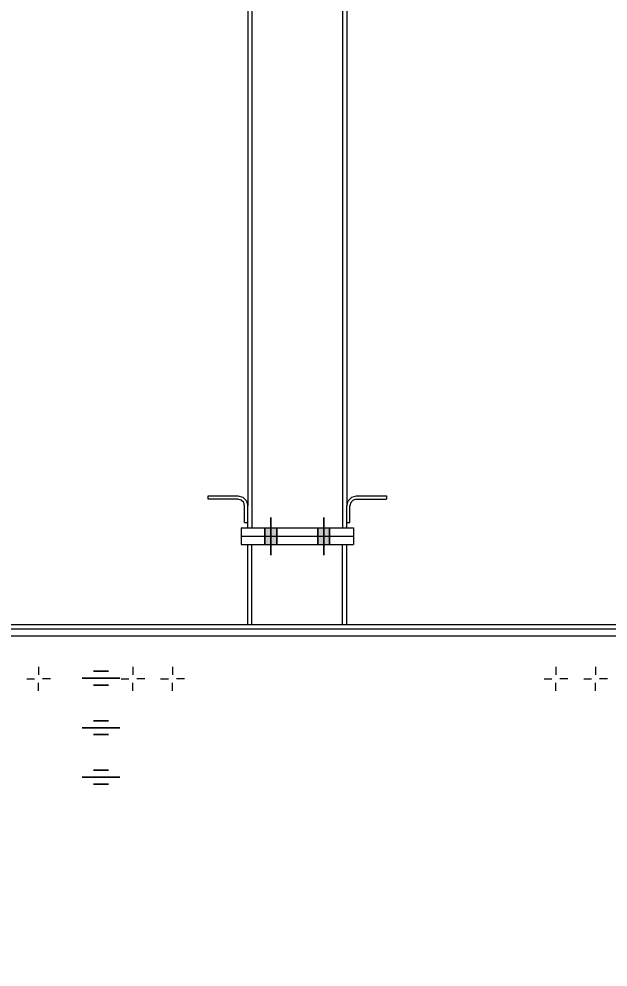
# Model space of a CAD drawing. Header units: millimetres. Extents: x 2 to 845, y 5 to 599.
# Drawn here: x 144.32 to 166.62, y 463.25 to 499.15 of the extents above; entities that cross this region are included whole.
import ezdxf

# ---------------------------------------------------------------- set-up
doc = ezdxf.new("R2010")
doc.units = ezdxf.units.MM
doc.linetypes.add('XKITLINE00', pattern=[0])
doc.linetypes.add('XKITLINE02', pattern=[4, 2, -2])
for name, color, linetype, lineweight in [('Marca da peça', 2, 'Continuous', 0), ('Marca do parafuso', 4, 'Continuous', 0), ('Parafuso', 3, 'Continuous', 0), ('Peça', 2, 'Continuous', 0)]:
    doc.layers.add(name, color=color, linetype=linetype, lineweight=lineweight)
doc.styles.add('ROMANS', font='ROMANS__.TTF')

# ---------------------------------------------------------------- blocks, each defined once
blk = doc.blocks.new('*A909')
at = {"layer": 'Peça', "color": 1, "linetype": 'XKITLINE00', "lineweight": 0}
for p, q in [((142.481, 476.064), (142.481, 476.222)), ((142.481, 476.222), (167.231, 476.222)), ((167.231, 476.064), (167.231, 476.222)), ((142.481, 476.064), (167.231, 476.064))]:
    blk.add_line(p, q, dxfattribs=at)
blk = doc.blocks.new('*A910')
at = {"layer": 'Parafuso', "color": 7, "linetype": 'XKITLINE00', "lineweight": 0}
for p, q in [((164.649, 474.614), (164.649, 474.315)), ((166.149, 474.614), (166.149, 474.315)), ((164.199, 474.164), (164.498, 474.164)), ((164.649, 473.714), (164.649, 474.014)), ((165.099, 474.164), (164.799, 474.164)), ((165.699, 474.164), (165.998, 474.164)), ((166.149, 473.714), (166.149, 474.014)), ((166.599, 474.164), (166.299, 474.164))]:
    blk.add_line(p, q, dxfattribs=at)
blk = doc.blocks.new('*A957')
at = {"layer": 'Peça', "color": 1, "linetype": 'XKITLINE00', "lineweight": 0}
blk.add_line((95.456, 475.792), (213.106, 475.792), dxfattribs=at)
blk = doc.blocks.new('*A965')
at = {"layer": 'Peça', "color": 1, "linetype": 'XKITLINE00', "lineweight": 0}
for p, q in [((152.981, 507.739), (152.981, 480.719)), ((152.981, 507.739), (153.139, 507.739)), ((153.139, 507.739), (153.139, 479.877)), ((156.574, 507.739), (153.139, 507.739)), ((156.574, 507.739), (156.574, 479.877)), ((156.731, 507.739), (156.574, 507.739)), ((156.731, 507.739), (156.731, 480.719)), ((152.981, 507.239), (153.139, 507.239)), ((156.574, 507.239), (156.731, 507.239)), ((152.981, 479.877), (152.981, 480.089)), ((156.731, 479.877), (156.731, 480.089))]:
    blk.add_line(p, q, dxfattribs=at)
blk = doc.blocks.new('*A966')
at = {"layer": 'Parafuso', "color": 7, "linetype": 'XKITLINE02', "lineweight": 0}
for p, q in [((153.856, 478.851), (153.856, 480.278)), ((155.856, 478.851), (155.856, 480.278)), ((153.631, 479.564), (153.631, 479.877)), ((154.081, 479.564), (154.081, 479.877)), ((155.631, 479.564), (155.631, 479.877)), ((156.081, 479.564), (156.081, 479.877)), ((153.631, 479.252), (153.631, 479.564)), ((154.081, 479.252), (154.081, 479.564)), ((155.631, 479.252), (155.631, 479.564)), ((156.081, 479.252), (156.081, 479.564))]:
    blk.add_line(p, q, dxfattribs=at)
blk = doc.blocks.new('*A967')
at = {"layer": 'Parafuso'}
for points in [[(154.081, 479.877), (154.081, 479.564), (153.631, 479.564), (153.631, 479.877)], [(156.081, 479.877), (156.081, 479.564), (155.631, 479.564), (155.631, 479.877)], [(154.081, 479.564), (154.081, 479.252), (153.631, 479.252), (153.631, 479.564)], [(156.081, 479.564), (156.081, 479.252), (155.631, 479.252), (155.631, 479.564)]]:
    blk.add_hatch(color=7, dxfattribs=at).paths.add_polyline_path(points, flags=17)
at = {"layer": 'Parafuso', "color": 7, "linetype": 'XKITLINE00', "lineweight": 0}
for p, q in [((153.856, 480.278), (153.856, 478.851)), ((155.856, 480.278), (155.856, 478.851)), ((153.631, 479.877), (153.631, 479.564)), ((154.081, 479.877), (154.081, 479.564)), ((155.631, 479.877), (155.631, 479.564)), ((156.081, 479.877), (156.081, 479.564)), ((153.631, 479.564), (153.631, 479.252)), ((154.081, 479.564), (154.081, 479.252)), ((155.631, 479.564), (155.631, 479.252)), ((156.081, 479.564), (156.081, 479.252))]:
    blk.add_line(p, q, dxfattribs=at)
blk = doc.blocks.new('*A968')
at = {"layer": 'Peça', "color": 1, "linetype": 'XKITLINE00', "lineweight": 0}
for p, q in [((152.731, 479.564), (152.731, 479.252)), ((152.731, 479.564), (156.981, 479.564)), ((156.981, 479.564), (156.981, 479.252)), ((152.731, 479.252), (156.981, 479.252))]:
    blk.add_line(p, q, dxfattribs=at)
blk = doc.blocks.new('*A969')
at = {"layer": 'Peça', "color": 1, "linetype": 'XKITLINE00', "lineweight": 0}
for p, q in [((152.731, 479.877), (152.731, 479.564)), ((152.731, 479.877), (156.981, 479.877)), ((156.981, 479.877), (156.981, 479.564)), ((152.731, 479.564), (156.981, 479.564))]:
    blk.add_line(p, q, dxfattribs=at)
blk = doc.blocks.new('*A970')
at = {"layer": 'Peça', "color": 1, "linetype": 'XKITLINE00', "lineweight": 0}
for p, q in [((152.981, 476.222), (152.981, 479.252)), ((153.139, 476.222), (153.139, 479.252)), ((156.574, 476.222), (156.574, 479.252)), ((156.731, 476.222), (156.731, 479.252))]:
    blk.add_line(p, q, dxfattribs=at)
blk = doc.blocks.new('*A976')
at = {"layer": 'Peça', "color": 1, "linetype": 'XKITLINE00', "lineweight": 0}
for p, q in [((156.731, 480.719), (156.781, 480.904)), ((156.781, 480.904), (156.916, 481.04)), ((156.885, 480.844), (156.851, 480.719)), ((156.976, 480.936), (156.885, 480.844)), ((156.916, 481.04), (157.101, 481.089)), ((157.101, 480.969), (156.976, 480.936)), ((157.101, 481.089), (158.231, 481.089)), ((157.101, 480.969), (158.231, 480.969)), ((158.231, 481.089), (158.231, 480.969)), ((156.731, 480.089), (156.731, 480.719)), ((156.851, 480.089), (156.851, 480.719)), ((156.731, 480.089), (156.851, 480.089))]:
    blk.add_line(p, q, dxfattribs=at)
blk = doc.blocks.new('*A978')
at = {"layer": 'Peça', "color": 1, "linetype": 'XKITLINE00', "lineweight": 0}
for p, q in [((151.481, 481.089), (152.611, 481.089)), ((151.481, 480.969), (151.481, 481.089)), ((152.611, 480.969), (151.481, 480.969)), ((152.611, 481.089), (152.796, 481.04)), ((152.736, 480.936), (152.611, 480.969)), ((152.828, 480.844), (152.736, 480.936)), ((152.796, 481.04), (152.931, 480.904)), ((152.861, 480.719), (152.828, 480.844)), ((152.931, 480.904), (152.981, 480.719)), ((152.861, 480.089), (152.861, 480.719)), ((152.981, 480.089), (152.981, 480.719)), ((152.861, 480.089), (152.981, 480.089))]:
    blk.add_line(p, q, dxfattribs=at)
blk = doc.blocks.new('*A986')
at = {"layer": 'Parafuso', "color": 7, "linetype": 'XKITLINE02', "lineweight": 0}
for p, q in [((147.343, 474.452), (147.143, 474.452)), ((147.501, 474.452), (147.343, 474.452)), ((147.708, 474.452), (147.508, 474.452)), ((148.139, 474.189), (146.712, 474.189)), ((147.343, 473.927), (147.143, 473.927)), ((147.501, 473.927), (147.343, 473.927)), ((147.708, 473.927), (147.508, 473.927)), ((147.343, 472.577), (147.143, 472.577)), ((147.501, 472.577), (147.343, 472.577)), ((147.708, 472.577), (147.508, 472.577)), ((148.139, 472.314), (146.712, 472.314)), ((147.343, 472.052), (147.143, 472.052)), ((147.501, 472.052), (147.343, 472.052)), ((147.708, 472.052), (147.508, 472.052)), ((148.139, 470.439), (146.712, 470.439)), ((147.343, 470.702), (147.143, 470.702)), ((147.501, 470.702), (147.343, 470.702)), ((147.708, 470.702), (147.508, 470.702)), ((147.343, 470.177), (147.143, 470.177)), ((147.501, 470.177), (147.343, 470.177)), ((147.708, 470.177), (147.508, 470.177))]:
    blk.add_line(p, q, dxfattribs=at)
blk = doc.blocks.new('*A987')
at = {"layer": 'Parafuso', "color": 7, "linetype": 'XKITLINE02', "lineweight": 0}
for p, q in [((147.143, 474.452), (147.343, 474.452)), ((147.343, 474.452), (147.508, 474.452)), ((147.508, 474.452), (147.708, 474.452)), ((146.712, 474.189), (148.139, 474.189)), ((147.143, 473.927), (147.343, 473.927)), ((147.343, 473.927), (147.508, 473.927)), ((147.508, 473.927), (147.708, 473.927)), ((147.143, 472.577), (147.343, 472.577)), ((147.343, 472.577), (147.508, 472.577)), ((147.508, 472.577), (147.708, 472.577)), ((146.712, 472.314), (148.139, 472.314)), ((147.143, 472.052), (147.343, 472.052)), ((147.343, 472.052), (147.508, 472.052)), ((147.508, 472.052), (147.708, 472.052)), ((146.712, 470.439), (148.139, 470.439)), ((147.143, 470.702), (147.343, 470.702)), ((147.343, 470.702), (147.508, 470.702)), ((147.508, 470.702), (147.708, 470.702)), ((147.143, 470.177), (147.343, 470.177)), ((147.343, 470.177), (147.508, 470.177)), ((147.508, 470.177), (147.708, 470.177))]:
    blk.add_line(p, q, dxfattribs=at)
blk = doc.blocks.new('*A990')
at = {"layer": 'Parafuso', "color": 7, "linetype": 'XKITLINE02', "lineweight": 0}
for p, q in [((147.143, 474.452), (147.343, 474.452)), ((147.351, 474.452), (147.508, 474.452)), ((147.508, 474.452), (147.708, 474.452)), ((146.712, 474.189), (148.139, 474.189)), ((147.143, 473.927), (147.343, 473.927)), ((147.351, 473.927), (147.508, 473.927)), ((147.508, 473.927), (147.708, 473.927)), ((147.143, 472.577), (147.343, 472.577)), ((147.351, 472.577), (147.508, 472.577)), ((147.508, 472.577), (147.708, 472.577)), ((146.712, 472.314), (148.139, 472.314)), ((147.143, 472.052), (147.343, 472.052)), ((147.351, 472.052), (147.508, 472.052)), ((147.508, 472.052), (147.708, 472.052)), ((146.712, 470.439), (148.139, 470.439)), ((147.143, 470.702), (147.343, 470.702)), ((147.351, 470.702), (147.508, 470.702)), ((147.508, 470.702), (147.708, 470.702)), ((147.143, 470.177), (147.343, 470.177)), ((147.351, 470.177), (147.508, 470.177)), ((147.508, 470.177), (147.708, 470.177))]:
    blk.add_line(p, q, dxfattribs=at)
blk = doc.blocks.new('*A991')
at = {"layer": 'Parafuso', "color": 7, "linetype": 'XKITLINE02', "lineweight": 0}
for p, q in [((147.343, 474.452), (147.143, 474.452)), ((147.508, 474.452), (147.343, 474.452)), ((147.708, 474.452), (147.508, 474.452)), ((148.139, 474.189), (146.712, 474.189)), ((147.343, 473.927), (147.143, 473.927)), ((147.508, 473.927), (147.343, 473.927)), ((147.708, 473.927), (147.508, 473.927)), ((147.343, 472.577), (147.143, 472.577)), ((147.508, 472.577), (147.343, 472.577)), ((147.708, 472.577), (147.508, 472.577)), ((148.139, 472.314), (146.712, 472.314)), ((147.343, 472.052), (147.143, 472.052)), ((147.508, 472.052), (147.343, 472.052)), ((147.708, 472.052), (147.508, 472.052)), ((148.139, 470.439), (146.712, 470.439)), ((147.343, 470.702), (147.143, 470.702)), ((147.508, 470.702), (147.343, 470.702)), ((147.708, 470.702), (147.508, 470.702)), ((147.343, 470.177), (147.143, 470.177)), ((147.508, 470.177), (147.343, 470.177)), ((147.708, 470.177), (147.508, 470.177))]:
    blk.add_line(p, q, dxfattribs=at)
blk = doc.blocks.new('*A992')
at = {"layer": 'Parafuso', "color": 7, "linetype": 'XKITLINE00', "lineweight": 0}
for p, q in [((148.633, 474.614), (148.633, 474.315)), ((150.133, 474.614), (150.133, 474.315)), ((148.183, 474.164), (148.483, 474.164)), ((148.633, 473.714), (148.633, 474.014)), ((149.083, 474.164), (148.783, 474.164)), ((149.683, 474.164), (149.983, 474.164)), ((150.133, 473.714), (150.133, 474.014)), ((150.583, 474.164), (150.283, 474.164))]:
    blk.add_line(p, q, dxfattribs=at)
blk = doc.blocks.new('*A1001')
at = {"layer": 'Parafuso', "color": 7, "linetype": 'XKITLINE00', "lineweight": 0}
for p, q in [((143.564, 474.614), (143.564, 474.315)), ((145.064, 474.614), (145.064, 474.315)), ((143.114, 474.164), (143.413, 474.164)), ((143.564, 473.714), (143.564, 474.014)), ((144.014, 474.164), (143.714, 474.164)), ((144.614, 474.164), (144.913, 474.164)), ((145.064, 473.714), (145.064, 474.014)), ((145.514, 474.164), (145.214, 474.164))]:
    blk.add_line(p, q, dxfattribs=at)
blk = doc.blocks.new('*A1495')
at = {"layer": 'Marca do parafuso', "color": 7, "linetype": 'XKITLINE00', "lineweight": 0}
for p in [(189.581, 476.166), (160.514, 441.651)]:
    blk.add_line(p, (170.876, 441.651), dxfattribs=at)
at = {"layer": 'Marca do parafuso', "color": 3, "style": 'ROMANS', "width": 0.765}
for s, p in [('E125', (161.114, 448.551)), ('E212', (161.114, 445.251)), ('E222', (161.114, 442.251))]:
    blk.add_text(s, height=2.5, dxfattribs=at).set_placement(p)
blk = doc.blocks.new('*A1496')
at = {"layer": 'Marca da peça', "color": 7, "linetype": 'XKITLINE00', "lineweight": 0}
for p in [(186.192, 482.307), (144.468, 454.366)]:
    blk.add_line(p, (170.341, 454.366), dxfattribs=at)
at = {"layer": 'Marca da peça', "color": 4, "style": 'ROMANS', "width": 0.85}
blk.add_text('CF12-1300A', height=2.5, dxfattribs=at).set_placement((145.068, 454.966))
blk = doc.blocks.new('*A1503')
at = {"layer": 'Marca do parafuso', "color": 7, "linetype": 'XKITLINE00', "lineweight": 0}
for p, q in [((128.051, 476.166), (145.14, 441.617)), ((145.14, 441.617), (155.502, 441.617))]:
    blk.add_line(p, q, dxfattribs=at)
at = {"layer": 'Marca do parafuso', "color": 3, "style": 'ROMANS', "width": 0.765}
for s, p in [('E125', (145.74, 448.517)), ('E212', (145.74, 445.217)), ('E222', (145.74, 442.217))]:
    blk.add_text(s, height=2.5, dxfattribs=at).set_placement(p)

msp = doc.modelspace()

# ---------------------------------------------------------------- block references
at = {"lineweight": 0}
for name in ['*A965', '*A1496', '*A978', '*A976', '*A966', '*A967', '*A969', '*A968', '*A970', '*A1503', '*A909', '*A1495', '*A957', '*A1001', '*A986', '*A987', '*A990', '*A991', '*A992', '*A910']:
    msp.add_blockref(name, (0, 0), dxfattribs=at)

doc.saveas('drawing.dxf')
